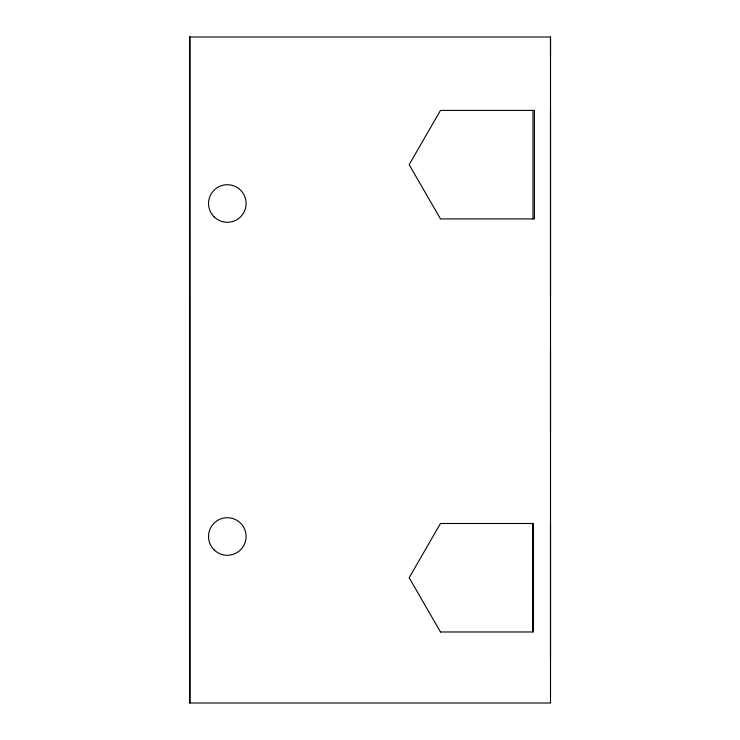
<?xml version="1.0" encoding="UTF-8"?>
<svg xmlns="http://www.w3.org/2000/svg" width="740" height="740" viewBox="0 0 740 740"><rect width="100%" height="100%" fill="white"/><g stroke="black" fill="none" stroke-linecap="round" stroke-linejoin="round"><path stroke-width="1.11" d="M440.476 631.979L532.966 631.979L532.966 523.495L440.476 523.495M550.505 37L550.505 703L189.533 703L189.551 37L550.505 37L550.505 55.787M440.476 523.495L409.155 577.737L440.476 631.979M550.505 108.04L550.505 295.935M550.505 348.438L550.505 430.754M550.505 523.495L550.505 659.932M532.966 110.417L532.966 218.901M532.966 523.495L532.966 631.979M189.773 37L189.792 703L189.755 37M440.476 110.417L409.155 164.659L440.476 218.901L534.419 218.901L534.419 110.417L440.476 110.417M214.036 549.783A18.787 18.787 0 0 0 245.467 541.365A18.787 18.787 0 0 0 222.463 518.351A18.787 18.787 0 0 0 214.036 549.783M214.036 216.783A18.787 18.787 0 0 0 245.477 208.365A18.787 18.787 0 0 0 222.463 185.352A18.787 18.787 0 0 0 214.036 216.783"/></g></svg>
